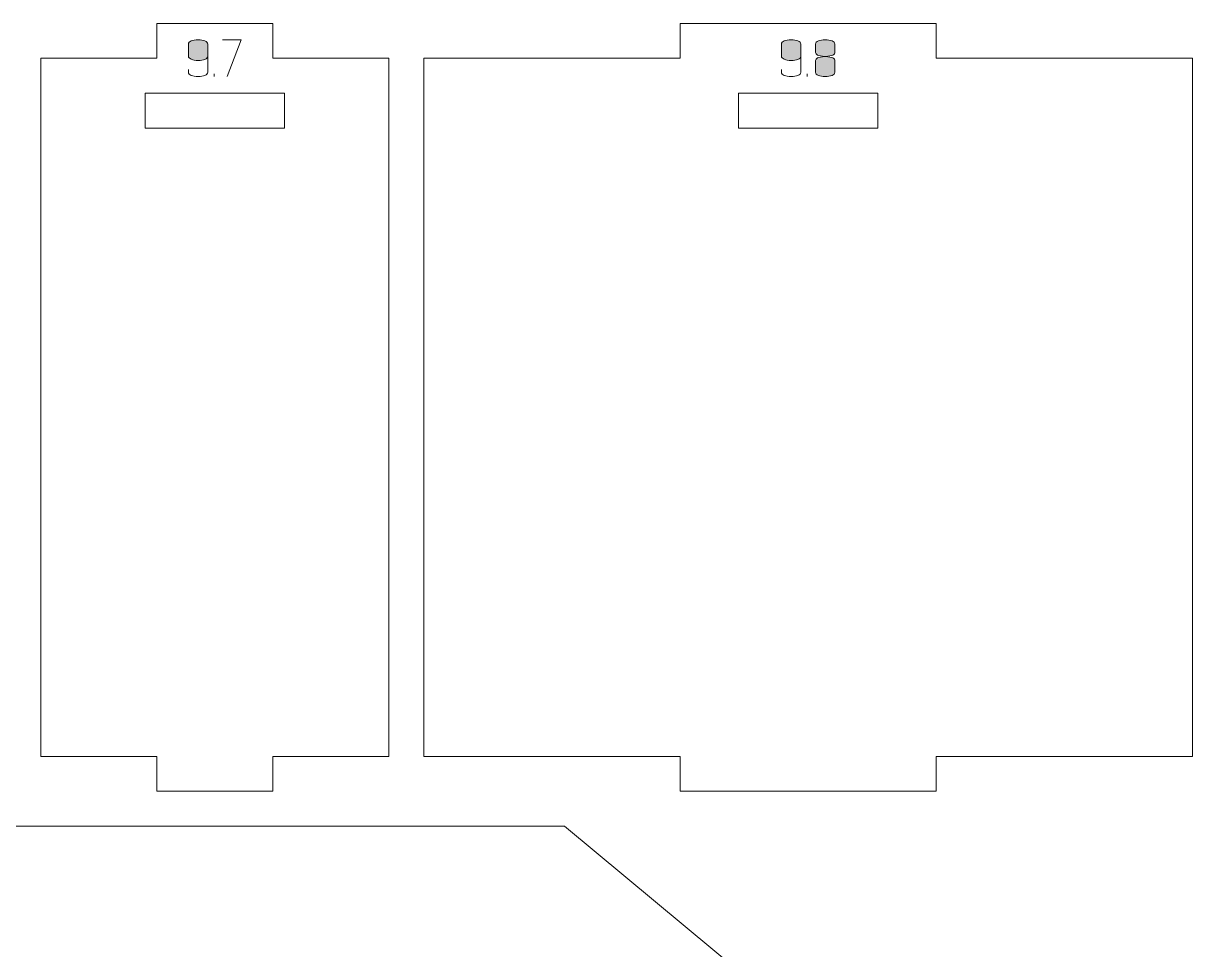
# Model space of a CAD drawing. Header units: centimetres. Extents: x -191 to 212, y -234 to 239.
# Drawn here: x 76.05 to 86.11, y -205.45 to -197.49 of the extents above; entities that cross this region are included whole.
import ezdxf

# ---------------------------------------------------------------- set-up
doc = ezdxf.new("R2010")
doc.units = ezdxf.units.CM
doc.header["$MEASUREMENT"] = 0
doc.layers.add('Capa 1', color=7, linetype='Continuous')

msp = doc.modelspace()

# ---------------------------------------------------------------- hatches: boundary and pattern name
at = {"layer": 'Capa 1', "true_color": 0x3e4095}
h = msp.add_hatch(color=175, dxfattribs=at)
edge = h.paths.add_edge_path()
edge.add_spline(control_points=[(77.47155, -197.77683), (77.47155, -197.78661), (77.47942, -197.79494), (77.49517, -197.80182), (77.51091, -197.8087), (77.53056, -197.81214), (77.5541, -197.81214), (77.57734, -197.81275), (77.5969, -197.80992), (77.6128, -197.80366), (77.6287, -197.79739), (77.63665, -197.78844), (77.63665, -197.77683), (77.63665, -197.77683), (77.63665, -197.66951), (77.63665, -197.66951), (77.63665, -197.65973), (77.62878, -197.6514), (77.61303, -197.64452), (77.59729, -197.63764), (77.57764, -197.6342), (77.5541, -197.6342), (77.53056, -197.6342), (77.51091, -197.63764), (77.49517, -197.64452), (77.47942, -197.6514), (77.47155, -197.65973), (77.47155, -197.66951), (77.47155, -197.66951), (77.47155, -197.77683), (77.47155, -197.77683)], knot_values=[0, 0, 0, 0, 0.1, 0.1, 0.1, 0.2, 0.2, 0.2, 0.3, 0.3, 0.3, 0.4, 0.4, 0.4, 0.5, 0.5, 0.5, 0.6, 0.6, 0.6, 0.7, 0.7, 0.7, 0.8, 0.8, 0.8, 0.9, 0.9, 0.9, 1, 1, 1, 1], degree=3, periodic=1)
h = msp.add_hatch(color=175, dxfattribs=at)
edge = h.paths.add_edge_path()
edge.add_spline(control_points=[(77.5541, -197.95064), (77.53056, -197.95064), (77.51091, -197.9472), (77.49517, -197.94032), (77.47942, -197.93344), (77.47155, -197.92511), (77.47155, -197.91533), (77.47155, -197.91533), (77.47155, -197.8901), (77.47155, -197.8901), (77.47155, -197.8901), (77.47155, -197.91533), (77.47155, -197.91533), (77.47155, -197.92511), (77.47942, -197.93344), (77.49517, -197.94032), (77.51091, -197.9472), (77.53056, -197.95064), (77.5541, -197.95064), (77.57764, -197.95064), (77.59729, -197.9472), (77.61303, -197.94032), (77.62878, -197.93344), (77.63665, -197.92511), (77.63665, -197.91533), (77.63665, -197.91533), (77.63665, -197.77683), (77.63665, -197.77683), (77.63665, -197.78844), (77.6287, -197.79739), (77.6128, -197.80366), (77.5969, -197.80992), (77.57734, -197.81275), (77.5541, -197.81214), (77.53056, -197.81214), (77.51091, -197.8087), (77.49517, -197.80182), (77.47942, -197.79494), (77.47155, -197.78661), (77.47155, -197.77683), (77.47155, -197.77683), (77.47155, -197.66951), (77.47155, -197.66951), (77.47155, -197.65973), (77.47942, -197.6514), (77.49517, -197.64452), (77.51091, -197.63764), (77.53056, -197.6342), (77.5541, -197.6342), (77.57764, -197.6342), (77.59729, -197.63764), (77.61303, -197.64452), (77.62878, -197.6514), (77.63665, -197.65973), (77.63665, -197.66951), (77.63665, -197.66951), (77.63665, -197.77683), (77.63665, -197.77683), (77.63665, -197.77683), (77.63665, -197.91533), (77.63665, -197.91533), (77.63665, -197.92511), (77.62878, -197.93344), (77.61303, -197.94032), (77.59729, -197.9472), (77.57764, -197.95064), (77.5541, -197.95064)], knot_values=[0, 0, 0, 0, 0.04545455, 0.04545455, 0.04545455, 0.09090909, 0.09090909, 0.09090909, 0.13636364, 0.13636364, 0.13636364, 0.18181818, 0.18181818, 0.18181818, 0.22727273, 0.22727273, 0.22727273, 0.27272727, 0.27272727, 0.27272727, 0.31818182, 0.31818182, 0.31818182, 0.36363636, 0.36363636, 0.36363636, 0.40909091, 0.40909091, 0.40909091, 0.45454545, 0.45454545, 0.45454545, 0.5, 0.5, 0.5, 0.54545455, 0.54545455, 0.54545455, 0.59090909, 0.59090909, 0.59090909, 0.63636364, 0.63636364, 0.63636364, 0.68181818, 0.68181818, 0.68181818, 0.72727273, 0.72727273, 0.72727273, 0.77272727, 0.77272727, 0.77272727, 0.81818182, 0.81818182, 0.81818182, 0.86363636, 0.86363636, 0.86363636, 0.90909091, 0.90909091, 0.90909091, 0.95454545, 0.95454545, 0.95454545, 1, 1, 1, 1], degree=3, periodic=1)
h = msp.add_hatch(color=175, dxfattribs=at)
edge = h.paths.add_edge_path()
edge.add_spline(control_points=[(77.80358, -197.95064), (77.80358, -197.95064), (77.92466, -197.6342), (77.92466, -197.6342), (77.92466, -197.6342), (77.76506, -197.6342), (77.76506, -197.6342), (77.76506, -197.6342), (77.92466, -197.6342), (77.92466, -197.6342), (77.92466, -197.6342), (77.80358, -197.95064), (77.80358, -197.95064)], knot_values=[0, 0, 0, 0, 0.25, 0.25, 0.25, 0.5, 0.5, 0.5, 0.75, 0.75, 0.75, 1, 1, 1, 1], degree=3, periodic=1)
h = msp.add_hatch(color=175, dxfattribs=at)
edge = h.paths.add_edge_path()
edge.add_spline(control_points=[(82.57031, -197.77683), (82.57031, -197.78661), (82.57818, -197.79494), (82.59393, -197.80182), (82.60967, -197.8087), (82.62932, -197.81214), (82.65286, -197.81214), (82.6761, -197.81275), (82.69566, -197.80992), (82.71156, -197.80366), (82.72746, -197.79739), (82.73541, -197.78844), (82.73541, -197.77683), (82.73541, -197.77683), (82.73541, -197.66951), (82.73541, -197.66951), (82.73541, -197.65973), (82.72754, -197.6514), (82.71179, -197.64452), (82.69605, -197.63764), (82.6764, -197.6342), (82.65286, -197.6342), (82.62932, -197.6342), (82.60967, -197.63764), (82.59393, -197.64452), (82.57818, -197.6514), (82.57031, -197.65973), (82.57031, -197.66951), (82.57031, -197.66951), (82.57031, -197.77683), (82.57031, -197.77683)], knot_values=[0, 0, 0, 0, 0.1, 0.1, 0.1, 0.2, 0.2, 0.2, 0.3, 0.3, 0.3, 0.4, 0.4, 0.4, 0.5, 0.5, 0.5, 0.6, 0.6, 0.6, 0.7, 0.7, 0.7, 0.8, 0.8, 0.8, 0.9, 0.9, 0.9, 1, 1, 1, 1], degree=3, periodic=1)
h = msp.add_hatch(color=175, dxfattribs=at)
edge = h.paths.add_edge_path()
edge.add_spline(control_points=[(82.65286, -197.95064), (82.62932, -197.95064), (82.60967, -197.9472), (82.59393, -197.94032), (82.57818, -197.93344), (82.57031, -197.92511), (82.57031, -197.91533), (82.57031, -197.91533), (82.57031, -197.8901), (82.57031, -197.8901), (82.57031, -197.8901), (82.57031, -197.91533), (82.57031, -197.91533), (82.57031, -197.92511), (82.57818, -197.93344), (82.59393, -197.94032), (82.60967, -197.9472), (82.62932, -197.95064), (82.65286, -197.95064), (82.6764, -197.95064), (82.69605, -197.9472), (82.71179, -197.94032), (82.72754, -197.93344), (82.73541, -197.92511), (82.73541, -197.91533), (82.73541, -197.91533), (82.73541, -197.77683), (82.73541, -197.77683), (82.73541, -197.78844), (82.72746, -197.79739), (82.71156, -197.80366), (82.69566, -197.80992), (82.6761, -197.81275), (82.65286, -197.81214), (82.62932, -197.81214), (82.60967, -197.8087), (82.59393, -197.80182), (82.57818, -197.79494), (82.57031, -197.78661), (82.57031, -197.77683), (82.57031, -197.77683), (82.57031, -197.66951), (82.57031, -197.66951), (82.57031, -197.65973), (82.57818, -197.6514), (82.59393, -197.64452), (82.60967, -197.63764), (82.62932, -197.6342), (82.65286, -197.6342), (82.6764, -197.6342), (82.69605, -197.63764), (82.71179, -197.64452), (82.72754, -197.6514), (82.73541, -197.65973), (82.73541, -197.66951), (82.73541, -197.66951), (82.73541, -197.77683), (82.73541, -197.77683), (82.73541, -197.77683), (82.73541, -197.91533), (82.73541, -197.91533), (82.73541, -197.92511), (82.72754, -197.93344), (82.71179, -197.94032), (82.69605, -197.9472), (82.6764, -197.95064), (82.65286, -197.95064)], knot_values=[0, 0, 0, 0, 0.04545455, 0.04545455, 0.04545455, 0.09090909, 0.09090909, 0.09090909, 0.13636364, 0.13636364, 0.13636364, 0.18181818, 0.18181818, 0.18181818, 0.22727273, 0.22727273, 0.22727273, 0.27272727, 0.27272727, 0.27272727, 0.31818182, 0.31818182, 0.31818182, 0.36363636, 0.36363636, 0.36363636, 0.40909091, 0.40909091, 0.40909091, 0.45454545, 0.45454545, 0.45454545, 0.5, 0.5, 0.5, 0.54545455, 0.54545455, 0.54545455, 0.59090909, 0.59090909, 0.59090909, 0.63636364, 0.63636364, 0.63636364, 0.68181818, 0.68181818, 0.68181818, 0.72727273, 0.72727273, 0.72727273, 0.77272727, 0.77272727, 0.77272727, 0.81818182, 0.81818182, 0.81818182, 0.86363636, 0.86363636, 0.86363636, 0.90909091, 0.90909091, 0.90909091, 0.95454545, 0.95454545, 0.95454545, 1, 1, 1, 1], degree=3, periodic=1)
h = msp.add_hatch(color=175, dxfattribs=at)
edge = h.paths.add_edge_path()
edge.add_spline(control_points=[(82.86382, -197.74381), (82.86382, -197.75176), (82.86948, -197.75894), (82.88079, -197.76536), (82.8921, -197.77178), (82.91396, -197.77606), (82.94637, -197.7782), (82.97878, -197.77606), (83.00064, -197.77178), (83.01195, -197.76536), (83.02326, -197.75894), (83.02892, -197.75176), (83.02892, -197.74381), (83.02892, -197.74381), (83.02892, -197.66951), (83.02892, -197.66951), (83.02892, -197.65973), (83.02105, -197.6514), (83.0053, -197.64452), (82.98956, -197.63764), (82.96991, -197.6342), (82.94637, -197.6342), (82.92283, -197.6342), (82.90318, -197.63764), (82.88744, -197.64452), (82.87169, -197.6514), (82.86382, -197.65973), (82.86382, -197.66951), (82.86382, -197.66951), (82.86382, -197.74381), (82.86382, -197.74381)], knot_values=[0, 0, 0, 0, 0.1, 0.1, 0.1, 0.2, 0.2, 0.2, 0.3, 0.3, 0.3, 0.4, 0.4, 0.4, 0.5, 0.5, 0.5, 0.6, 0.6, 0.6, 0.7, 0.7, 0.7, 0.8, 0.8, 0.8, 0.9, 0.9, 0.9, 1, 1, 1, 1], degree=3, periodic=1)
h = msp.add_hatch(color=175, dxfattribs=at)
edge = h.paths.add_edge_path()
edge.add_spline(control_points=[(82.94637, -197.95064), (82.92283, -197.95064), (82.90318, -197.9472), (82.88744, -197.94032), (82.87169, -197.93344), (82.86382, -197.92511), (82.86382, -197.91533), (82.86382, -197.91533), (82.86382, -197.81214), (82.86382, -197.81214), (82.86382, -197.80388), (82.86948, -197.7967), (82.88079, -197.79059), (82.8921, -197.78447), (82.91396, -197.78034), (82.94637, -197.7782), (82.91396, -197.77606), (82.8921, -197.77178), (82.88079, -197.76536), (82.86948, -197.75894), (82.86382, -197.75176), (82.86382, -197.74381), (82.86382, -197.74381), (82.86382, -197.66951), (82.86382, -197.66951), (82.86382, -197.65973), (82.87169, -197.6514), (82.88744, -197.64452), (82.90318, -197.63764), (82.92283, -197.6342), (82.94637, -197.6342), (82.96991, -197.6342), (82.98956, -197.63764), (83.0053, -197.64452), (83.02105, -197.6514), (83.02892, -197.65973), (83.02892, -197.66951), (83.02892, -197.66951), (83.02892, -197.74381), (83.02892, -197.74381), (83.02892, -197.75176), (83.02326, -197.75894), (83.01195, -197.76536), (83.00064, -197.77178), (82.97878, -197.77606), (82.94637, -197.7782), (82.97878, -197.78034), (83.00064, -197.78447), (83.01195, -197.79059), (83.02326, -197.7967), (83.02892, -197.80388), (83.02892, -197.81214), (83.02892, -197.81214), (83.02892, -197.91533), (83.02892, -197.91533), (83.02892, -197.92511), (83.02105, -197.93344), (83.0053, -197.94032), (82.98956, -197.9472), (82.96991, -197.95064), (82.94637, -197.95064)], knot_values=[0, 0, 0, 0, 0.05, 0.05, 0.05, 0.1, 0.1, 0.1, 0.15, 0.15, 0.15, 0.2, 0.2, 0.2, 0.25, 0.25, 0.25, 0.3, 0.3, 0.3, 0.35, 0.35, 0.35, 0.4, 0.4, 0.4, 0.45, 0.45, 0.45, 0.5, 0.5, 0.5, 0.55, 0.55, 0.55, 0.6, 0.6, 0.6, 0.65, 0.65, 0.65, 0.7, 0.7, 0.7, 0.75, 0.75, 0.75, 0.8, 0.8, 0.8, 0.85, 0.85, 0.85, 0.9, 0.9, 0.9, 0.95, 0.95, 0.95, 1, 1, 1, 1], degree=3, periodic=1)
h = msp.add_hatch(color=175, dxfattribs=at)
edge = h.paths.add_edge_path()
edge.add_spline(control_points=[(82.86382, -197.91533), (82.86382, -197.92511), (82.87169, -197.93344), (82.88744, -197.94032), (82.90318, -197.9472), (82.92283, -197.95064), (82.94637, -197.95064), (82.96991, -197.95064), (82.98956, -197.9472), (83.0053, -197.94032), (83.02105, -197.93344), (83.02892, -197.92511), (83.02892, -197.91533), (83.02892, -197.91533), (83.02892, -197.81214), (83.02892, -197.81214), (83.02892, -197.80388), (83.02326, -197.7967), (83.01195, -197.79059), (83.00064, -197.78447), (82.97878, -197.78034), (82.94637, -197.7782), (82.91396, -197.78034), (82.8921, -197.78447), (82.88079, -197.79059), (82.86948, -197.7967), (82.86382, -197.80388), (82.86382, -197.81214), (82.86382, -197.81214), (82.86382, -197.91533), (82.86382, -197.91533)], knot_values=[0, 0, 0, 0, 0.1, 0.1, 0.1, 0.2, 0.2, 0.2, 0.3, 0.3, 0.3, 0.4, 0.4, 0.4, 0.5, 0.5, 0.5, 0.6, 0.6, 0.6, 0.7, 0.7, 0.7, 0.8, 0.8, 0.8, 0.9, 0.9, 0.9, 1, 1, 1, 1], degree=3, periodic=1)
h = msp.add_hatch(color=175, dxfattribs=at)
edge = h.paths.add_edge_path()
edge.add_spline(control_points=[(77.69168, -197.95064), (77.69168, -197.95064), (77.69168, -197.92817), (77.69168, -197.92817), (77.69168, -197.92817), (77.69168, -197.95064), (77.69168, -197.95064)], knot_values=[0, 0, 0, 0, 0.5, 0.5, 0.5, 1, 1, 1, 1], degree=3, periodic=1)
h = msp.add_hatch(color=175, dxfattribs=at)
edge = h.paths.add_edge_path()
edge.add_spline(control_points=[(82.79044, -197.95064), (82.79044, -197.95064), (82.79044, -197.92817), (82.79044, -197.92817), (82.79044, -197.92817), (82.79044, -197.95064), (82.79044, -197.95064)], knot_values=[0, 0, 0, 0, 0.5, 0.5, 0.5, 1, 1, 1, 1], degree=3, periodic=1)

# ---------------------------------------------------------------- linework, layer by layer
at = {"layer": 'Capa 1', "color": 240, "lineweight": 20}
for points, knots in [([(76.20211, -197.79344), (76.20211, -197.79344), (76.20211, -203.79344), (76.20211, -203.79344), (76.20211, -203.79344), (77.19944, -203.79344), (77.19944, -203.79344), (77.19944, -203.79344), (77.19944, -204.09344), (77.19944, -204.09344), (77.19944, -204.09344), (78.19677, -204.09344), (78.19677, -204.09344), (78.19677, -204.09344), (78.19677, -203.79344), (78.19677, -203.79344), (78.19677, -203.79344), (79.1941, -203.79344), (79.1941, -203.79344), (79.1941, -203.79344), (79.1941, -197.79344), (79.1941, -197.79344), (79.1941, -197.79344), (78.19677, -197.79344), (78.19677, -197.79344), (78.19677, -197.79344), (78.19677, -197.49344), (78.19677, -197.49344), (78.19677, -197.49344), (77.19944, -197.49344), (77.19944, -197.49344), (77.19944, -197.49344), (77.19944, -197.79344), (77.19944, -197.79344), (77.19944, -197.79344), (76.20211, -197.79344), (76.20211, -197.79344)], [0, 0, 0, 0, 0.08333333, 0.08333333, 0.08333333, 0.16666667, 0.16666667, 0.16666667, 0.25, 0.25, 0.25, 0.33333333, 0.33333333, 0.33333333, 0.41666667, 0.41666667, 0.41666667, 0.5, 0.5, 0.5, 0.58333333, 0.58333333, 0.58333333, 0.66666667, 0.66666667, 0.66666667, 0.75, 0.75, 0.75, 0.83333333, 0.83333333, 0.83333333, 0.91666667, 0.91666667, 0.91666667, 1, 1, 1, 1]), ([(79.4941, -197.79344), (79.4941, -197.79344), (79.4941, -203.79344), (79.4941, -203.79344), (79.4941, -203.79344), (81.69778, -203.79344), (81.69778, -203.79344), (81.69778, -203.79344), (81.69778, -204.09344), (81.69778, -204.09344), (81.69778, -204.09344), (83.90145, -204.09344), (83.90145, -204.09344), (83.90145, -204.09344), (83.90145, -203.79344), (83.90145, -203.79344), (83.90145, -203.79344), (86.10512, -203.79344), (86.10512, -203.79344), (86.10512, -203.79344), (86.10512, -197.79344), (86.10512, -197.79344), (86.10512, -197.79344), (83.90145, -197.79344), (83.90145, -197.79344), (83.90145, -197.79344), (83.90145, -197.49344), (83.90145, -197.49344), (83.90145, -197.49344), (81.69778, -197.49344), (81.69778, -197.49344), (81.69778, -197.49344), (81.69778, -197.79344), (81.69778, -197.79344), (81.69778, -197.79344), (79.4941, -197.79344), (79.4941, -197.79344)], [0, 0, 0, 0, 0.08333333, 0.08333333, 0.08333333, 0.16666667, 0.16666667, 0.16666667, 0.25, 0.25, 0.25, 0.33333333, 0.33333333, 0.33333333, 0.41666667, 0.41666667, 0.41666667, 0.5, 0.5, 0.5, 0.58333333, 0.58333333, 0.58333333, 0.66666667, 0.66666667, 0.66666667, 0.75, 0.75, 0.75, 0.83333333, 0.83333333, 0.83333333, 0.91666667, 0.91666667, 0.91666667, 1, 1, 1, 1]), ([(77.0981, -198.39352), (77.0981, -198.39352), (78.2981, -198.39352), (78.2981, -198.39352), (78.2981, -198.39352), (78.2981, -198.09352), (78.2981, -198.09352), (78.2981, -198.09352), (77.0981, -198.09352), (77.0981, -198.09352), (77.0981, -198.09352), (77.0981, -198.39352), (77.0981, -198.39352)], [0, 0, 0, 0, 0.25, 0.25, 0.25, 0.5, 0.5, 0.5, 0.75, 0.75, 0.75, 1, 1, 1, 1]), ([(82.19961, -198.39352), (82.19961, -198.39352), (83.39961, -198.39352), (83.39961, -198.39352), (83.39961, -198.39352), (83.39961, -198.09352), (83.39961, -198.09352), (83.39961, -198.09352), (82.19961, -198.09352), (82.19961, -198.09352), (82.19961, -198.09352), (82.19961, -198.39352), (82.19961, -198.39352)], [0, 0, 0, 0, 0.25, 0.25, 0.25, 0.5, 0.5, 0.5, 0.75, 0.75, 0.75, 1, 1, 1, 1])]:
    msp.add_open_spline(points, degree=3, knots=knots, dxfattribs=at)
at = {"layer": 'Capa 1', "color": 114, "lineweight": 9}
for points, knots in [([(77.47155, -197.77683), (77.47155, -197.78661), (77.47942, -197.79494), (77.49517, -197.80182), (77.51091, -197.8087), (77.53056, -197.81214), (77.5541, -197.81214), (77.57734, -197.81275), (77.5969, -197.80992), (77.6128, -197.80366), (77.6287, -197.79739), (77.63665, -197.78844), (77.63665, -197.77683), (77.63665, -197.77683), (77.63665, -197.66951), (77.63665, -197.66951), (77.63665, -197.65973), (77.62878, -197.6514), (77.61303, -197.64452), (77.59729, -197.63764), (77.57764, -197.6342), (77.5541, -197.6342), (77.53056, -197.6342), (77.51091, -197.63764), (77.49517, -197.64452), (77.47942, -197.6514), (77.47155, -197.65973), (77.47155, -197.66951), (77.47155, -197.66951), (77.47155, -197.77683), (77.47155, -197.77683)], [0, 0, 0, 0, 0.1, 0.1, 0.1, 0.2, 0.2, 0.2, 0.3, 0.3, 0.3, 0.4, 0.4, 0.4, 0.5, 0.5, 0.5, 0.6, 0.6, 0.6, 0.7, 0.7, 0.7, 0.8, 0.8, 0.8, 0.9, 0.9, 0.9, 1, 1, 1, 1]), ([(77.5541, -197.95064), (77.53056, -197.95064), (77.51091, -197.9472), (77.49517, -197.94032), (77.47942, -197.93344), (77.47155, -197.92511), (77.47155, -197.91533), (77.47155, -197.91533), (77.47155, -197.8901), (77.47155, -197.8901), (77.47155, -197.8901), (77.47155, -197.91533), (77.47155, -197.91533), (77.47155, -197.92511), (77.47942, -197.93344), (77.49517, -197.94032), (77.51091, -197.9472), (77.53056, -197.95064), (77.5541, -197.95064), (77.57764, -197.95064), (77.59729, -197.9472), (77.61303, -197.94032), (77.62878, -197.93344), (77.63665, -197.92511), (77.63665, -197.91533), (77.63665, -197.91533), (77.63665, -197.77683), (77.63665, -197.77683), (77.63665, -197.78844), (77.6287, -197.79739), (77.6128, -197.80366), (77.5969, -197.80992), (77.57734, -197.81275), (77.5541, -197.81214), (77.53056, -197.81214), (77.51091, -197.8087), (77.49517, -197.80182), (77.47942, -197.79494), (77.47155, -197.78661), (77.47155, -197.77683), (77.47155, -197.77683), (77.47155, -197.66951), (77.47155, -197.66951), (77.47155, -197.65973), (77.47942, -197.6514), (77.49517, -197.64452), (77.51091, -197.63764), (77.53056, -197.6342), (77.5541, -197.6342), (77.57764, -197.6342), (77.59729, -197.63764), (77.61303, -197.64452), (77.62878, -197.6514), (77.63665, -197.65973), (77.63665, -197.66951), (77.63665, -197.66951), (77.63665, -197.77683), (77.63665, -197.77683), (77.63665, -197.77683), (77.63665, -197.91533), (77.63665, -197.91533), (77.63665, -197.92511), (77.62878, -197.93344), (77.61303, -197.94032), (77.59729, -197.9472), (77.57764, -197.95064), (77.5541, -197.95064)], [0, 0, 0, 0, 0.04545455, 0.04545455, 0.04545455, 0.09090909, 0.09090909, 0.09090909, 0.13636364, 0.13636364, 0.13636364, 0.18181818, 0.18181818, 0.18181818, 0.22727273, 0.22727273, 0.22727273, 0.27272727, 0.27272727, 0.27272727, 0.31818182, 0.31818182, 0.31818182, 0.36363636, 0.36363636, 0.36363636, 0.40909091, 0.40909091, 0.40909091, 0.45454545, 0.45454545, 0.45454545, 0.5, 0.5, 0.5, 0.54545455, 0.54545455, 0.54545455, 0.59090909, 0.59090909, 0.59090909, 0.63636364, 0.63636364, 0.63636364, 0.68181818, 0.68181818, 0.68181818, 0.72727273, 0.72727273, 0.72727273, 0.77272727, 0.77272727, 0.77272727, 0.81818182, 0.81818182, 0.81818182, 0.86363636, 0.86363636, 0.86363636, 0.90909091, 0.90909091, 0.90909091, 0.95454545, 0.95454545, 0.95454545, 1, 1, 1, 1]), ([(77.80358, -197.95064), (77.80358, -197.95064), (77.92466, -197.6342), (77.92466, -197.6342), (77.92466, -197.6342), (77.76506, -197.6342), (77.76506, -197.6342), (77.76506, -197.6342), (77.92466, -197.6342), (77.92466, -197.6342), (77.92466, -197.6342), (77.80358, -197.95064), (77.80358, -197.95064)], [0, 0, 0, 0, 0.25, 0.25, 0.25, 0.5, 0.5, 0.5, 0.75, 0.75, 0.75, 1, 1, 1, 1]), ([(82.57031, -197.77683), (82.57031, -197.78661), (82.57818, -197.79494), (82.59393, -197.80182), (82.60967, -197.8087), (82.62932, -197.81214), (82.65286, -197.81214), (82.6761, -197.81275), (82.69566, -197.80992), (82.71156, -197.80366), (82.72746, -197.79739), (82.73541, -197.78844), (82.73541, -197.77683), (82.73541, -197.77683), (82.73541, -197.66951), (82.73541, -197.66951), (82.73541, -197.65973), (82.72754, -197.6514), (82.71179, -197.64452), (82.69605, -197.63764), (82.6764, -197.6342), (82.65286, -197.6342), (82.62932, -197.6342), (82.60967, -197.63764), (82.59393, -197.64452), (82.57818, -197.6514), (82.57031, -197.65973), (82.57031, -197.66951), (82.57031, -197.66951), (82.57031, -197.77683), (82.57031, -197.77683)], [0, 0, 0, 0, 0.1, 0.1, 0.1, 0.2, 0.2, 0.2, 0.3, 0.3, 0.3, 0.4, 0.4, 0.4, 0.5, 0.5, 0.5, 0.6, 0.6, 0.6, 0.7, 0.7, 0.7, 0.8, 0.8, 0.8, 0.9, 0.9, 0.9, 1, 1, 1, 1]), ([(82.65286, -197.95064), (82.62932, -197.95064), (82.60967, -197.9472), (82.59393, -197.94032), (82.57818, -197.93344), (82.57031, -197.92511), (82.57031, -197.91533), (82.57031, -197.91533), (82.57031, -197.8901), (82.57031, -197.8901), (82.57031, -197.8901), (82.57031, -197.91533), (82.57031, -197.91533), (82.57031, -197.92511), (82.57818, -197.93344), (82.59393, -197.94032), (82.60967, -197.9472), (82.62932, -197.95064), (82.65286, -197.95064), (82.6764, -197.95064), (82.69605, -197.9472), (82.71179, -197.94032), (82.72754, -197.93344), (82.73541, -197.92511), (82.73541, -197.91533), (82.73541, -197.91533), (82.73541, -197.77683), (82.73541, -197.77683), (82.73541, -197.78844), (82.72746, -197.79739), (82.71156, -197.80366), (82.69566, -197.80992), (82.6761, -197.81275), (82.65286, -197.81214), (82.62932, -197.81214), (82.60967, -197.8087), (82.59393, -197.80182), (82.57818, -197.79494), (82.57031, -197.78661), (82.57031, -197.77683), (82.57031, -197.77683), (82.57031, -197.66951), (82.57031, -197.66951), (82.57031, -197.65973), (82.57818, -197.6514), (82.59393, -197.64452), (82.60967, -197.63764), (82.62932, -197.6342), (82.65286, -197.6342), (82.6764, -197.6342), (82.69605, -197.63764), (82.71179, -197.64452), (82.72754, -197.6514), (82.73541, -197.65973), (82.73541, -197.66951), (82.73541, -197.66951), (82.73541, -197.77683), (82.73541, -197.77683), (82.73541, -197.77683), (82.73541, -197.91533), (82.73541, -197.91533), (82.73541, -197.92511), (82.72754, -197.93344), (82.71179, -197.94032), (82.69605, -197.9472), (82.6764, -197.95064), (82.65286, -197.95064)], [0, 0, 0, 0, 0.04545455, 0.04545455, 0.04545455, 0.09090909, 0.09090909, 0.09090909, 0.13636364, 0.13636364, 0.13636364, 0.18181818, 0.18181818, 0.18181818, 0.22727273, 0.22727273, 0.22727273, 0.27272727, 0.27272727, 0.27272727, 0.31818182, 0.31818182, 0.31818182, 0.36363636, 0.36363636, 0.36363636, 0.40909091, 0.40909091, 0.40909091, 0.45454545, 0.45454545, 0.45454545, 0.5, 0.5, 0.5, 0.54545455, 0.54545455, 0.54545455, 0.59090909, 0.59090909, 0.59090909, 0.63636364, 0.63636364, 0.63636364, 0.68181818, 0.68181818, 0.68181818, 0.72727273, 0.72727273, 0.72727273, 0.77272727, 0.77272727, 0.77272727, 0.81818182, 0.81818182, 0.81818182, 0.86363636, 0.86363636, 0.86363636, 0.90909091, 0.90909091, 0.90909091, 0.95454545, 0.95454545, 0.95454545, 1, 1, 1, 1]), ([(82.86382, -197.74381), (82.86382, -197.75176), (82.86948, -197.75894), (82.88079, -197.76536), (82.8921, -197.77178), (82.91396, -197.77606), (82.94637, -197.7782), (82.97878, -197.77606), (83.00064, -197.77178), (83.01195, -197.76536), (83.02326, -197.75894), (83.02892, -197.75176), (83.02892, -197.74381), (83.02892, -197.74381), (83.02892, -197.66951), (83.02892, -197.66951), (83.02892, -197.65973), (83.02105, -197.6514), (83.0053, -197.64452), (82.98956, -197.63764), (82.96991, -197.6342), (82.94637, -197.6342), (82.92283, -197.6342), (82.90318, -197.63764), (82.88744, -197.64452), (82.87169, -197.6514), (82.86382, -197.65973), (82.86382, -197.66951), (82.86382, -197.66951), (82.86382, -197.74381), (82.86382, -197.74381)], [0, 0, 0, 0, 0.1, 0.1, 0.1, 0.2, 0.2, 0.2, 0.3, 0.3, 0.3, 0.4, 0.4, 0.4, 0.5, 0.5, 0.5, 0.6, 0.6, 0.6, 0.7, 0.7, 0.7, 0.8, 0.8, 0.8, 0.9, 0.9, 0.9, 1, 1, 1, 1]), ([(82.94637, -197.95064), (82.92283, -197.95064), (82.90318, -197.9472), (82.88744, -197.94032), (82.87169, -197.93344), (82.86382, -197.92511), (82.86382, -197.91533), (82.86382, -197.91533), (82.86382, -197.81214), (82.86382, -197.81214), (82.86382, -197.80388), (82.86948, -197.7967), (82.88079, -197.79059), (82.8921, -197.78447), (82.91396, -197.78034), (82.94637, -197.7782), (82.91396, -197.77606), (82.8921, -197.77178), (82.88079, -197.76536), (82.86948, -197.75894), (82.86382, -197.75176), (82.86382, -197.74381), (82.86382, -197.74381), (82.86382, -197.66951), (82.86382, -197.66951), (82.86382, -197.65973), (82.87169, -197.6514), (82.88744, -197.64452), (82.90318, -197.63764), (82.92283, -197.6342), (82.94637, -197.6342), (82.96991, -197.6342), (82.98956, -197.63764), (83.0053, -197.64452), (83.02105, -197.6514), (83.02892, -197.65973), (83.02892, -197.66951), (83.02892, -197.66951), (83.02892, -197.74381), (83.02892, -197.74381), (83.02892, -197.75176), (83.02326, -197.75894), (83.01195, -197.76536), (83.00064, -197.77178), (82.97878, -197.77606), (82.94637, -197.7782), (82.97878, -197.78034), (83.00064, -197.78447), (83.01195, -197.79059), (83.02326, -197.7967), (83.02892, -197.80388), (83.02892, -197.81214), (83.02892, -197.81214), (83.02892, -197.91533), (83.02892, -197.91533), (83.02892, -197.92511), (83.02105, -197.93344), (83.0053, -197.94032), (82.98956, -197.9472), (82.96991, -197.95064), (82.94637, -197.95064)], [0, 0, 0, 0, 0.05, 0.05, 0.05, 0.1, 0.1, 0.1, 0.15, 0.15, 0.15, 0.2, 0.2, 0.2, 0.25, 0.25, 0.25, 0.3, 0.3, 0.3, 0.35, 0.35, 0.35, 0.4, 0.4, 0.4, 0.45, 0.45, 0.45, 0.5, 0.5, 0.5, 0.55, 0.55, 0.55, 0.6, 0.6, 0.6, 0.65, 0.65, 0.65, 0.7, 0.7, 0.7, 0.75, 0.75, 0.75, 0.8, 0.8, 0.8, 0.85, 0.85, 0.85, 0.9, 0.9, 0.9, 0.95, 0.95, 0.95, 1, 1, 1, 1]), ([(82.86382, -197.91533), (82.86382, -197.92511), (82.87169, -197.93344), (82.88744, -197.94032), (82.90318, -197.9472), (82.92283, -197.95064), (82.94637, -197.95064), (82.96991, -197.95064), (82.98956, -197.9472), (83.0053, -197.94032), (83.02105, -197.93344), (83.02892, -197.92511), (83.02892, -197.91533), (83.02892, -197.91533), (83.02892, -197.81214), (83.02892, -197.81214), (83.02892, -197.80388), (83.02326, -197.7967), (83.01195, -197.79059), (83.00064, -197.78447), (82.97878, -197.78034), (82.94637, -197.7782), (82.91396, -197.78034), (82.8921, -197.78447), (82.88079, -197.79059), (82.86948, -197.7967), (82.86382, -197.80388), (82.86382, -197.81214), (82.86382, -197.81214), (82.86382, -197.91533), (82.86382, -197.91533)], [0, 0, 0, 0, 0.1, 0.1, 0.1, 0.2, 0.2, 0.2, 0.3, 0.3, 0.3, 0.4, 0.4, 0.4, 0.5, 0.5, 0.5, 0.6, 0.6, 0.6, 0.7, 0.7, 0.7, 0.8, 0.8, 0.8, 0.9, 0.9, 0.9, 1, 1, 1, 1]), ([(77.69168, -197.95064), (77.69168, -197.95064), (77.69168, -197.92817), (77.69168, -197.92817), (77.69168, -197.92817), (77.69168, -197.95064), (77.69168, -197.95064)], [0, 0, 0, 0, 0.5, 0.5, 0.5, 1, 1, 1, 1]), ([(82.79044, -197.95064), (82.79044, -197.95064), (82.79044, -197.92817), (82.79044, -197.92817), (82.79044, -197.92817), (82.79044, -197.95064), (82.79044, -197.95064)], [0, 0, 0, 0, 0.5, 0.5, 0.5, 1, 1, 1, 1])]:
    msp.add_open_spline(points, degree=3, knots=knots, dxfattribs=at)
at = {"layer": 'Capa 1', "color": 240, "lineweight": 9}
msp.add_open_spline([(60.67445, -208.85872), (60.67445, -208.85872), (66.09348, -204.39344), (66.09348, -204.39344), (66.09348, -204.39344), (80.7032, -204.39344), (80.7032, -204.39344), (80.7032, -204.39344), (86.07888, -208.85872), (86.07888, -208.85872), (86.07888, -208.85872), (86.07888, -229.14759), (86.07888, -229.14759), (86.07888, -229.14759), (80.18297, -234.08974), (80.18297, -234.08974), (80.18297, -234.08974), (66.91717, -234.08974), (66.91717, -234.08974), (66.91717, -234.08974), (61.02127, -229.19094), (61.02127, -229.19094), (61.02127, -229.19094), (61.02127, -223.46844), (61.02127, -223.46844), (61.02127, -223.46844), (69.12814, -223.46844), (69.12814, -223.46844), (69.12814, -223.46844), (69.99519, -226.63315), (69.99519, -226.63315), (69.99519, -226.63315), (76.02115, -226.63315), (76.02115, -226.63315), (76.02115, -226.63315), (77.14831, -225.76611), (77.14831, -225.76611), (77.14831, -225.76611), (77.14831, -221.69099), (77.14831, -221.69099), (77.14831, -221.69099), (65.74666, -221.69099), (65.74666, -221.69099), (65.74666, -221.69099), (60.76115, -217.83264), (60.76115, -217.83264), (60.76115, -217.83264), (60.67445, -208.85872), (60.67445, -208.85872)], degree=3, knots=[0, 0, 0, 0, 0.0625, 0.0625, 0.0625, 0.125, 0.125, 0.125, 0.1875, 0.1875, 0.1875, 0.25, 0.25, 0.25, 0.3125, 0.3125, 0.3125, 0.375, 0.375, 0.375, 0.4375, 0.4375, 0.4375, 0.5, 0.5, 0.5, 0.5625, 0.5625, 0.5625, 0.625, 0.625, 0.625, 0.6875, 0.6875, 0.6875, 0.75, 0.75, 0.75, 0.8125, 0.8125, 0.8125, 0.875, 0.875, 0.875, 0.9375, 0.9375, 0.9375, 1, 1, 1, 1], dxfattribs=at)

doc.saveas('drawing.dxf')
